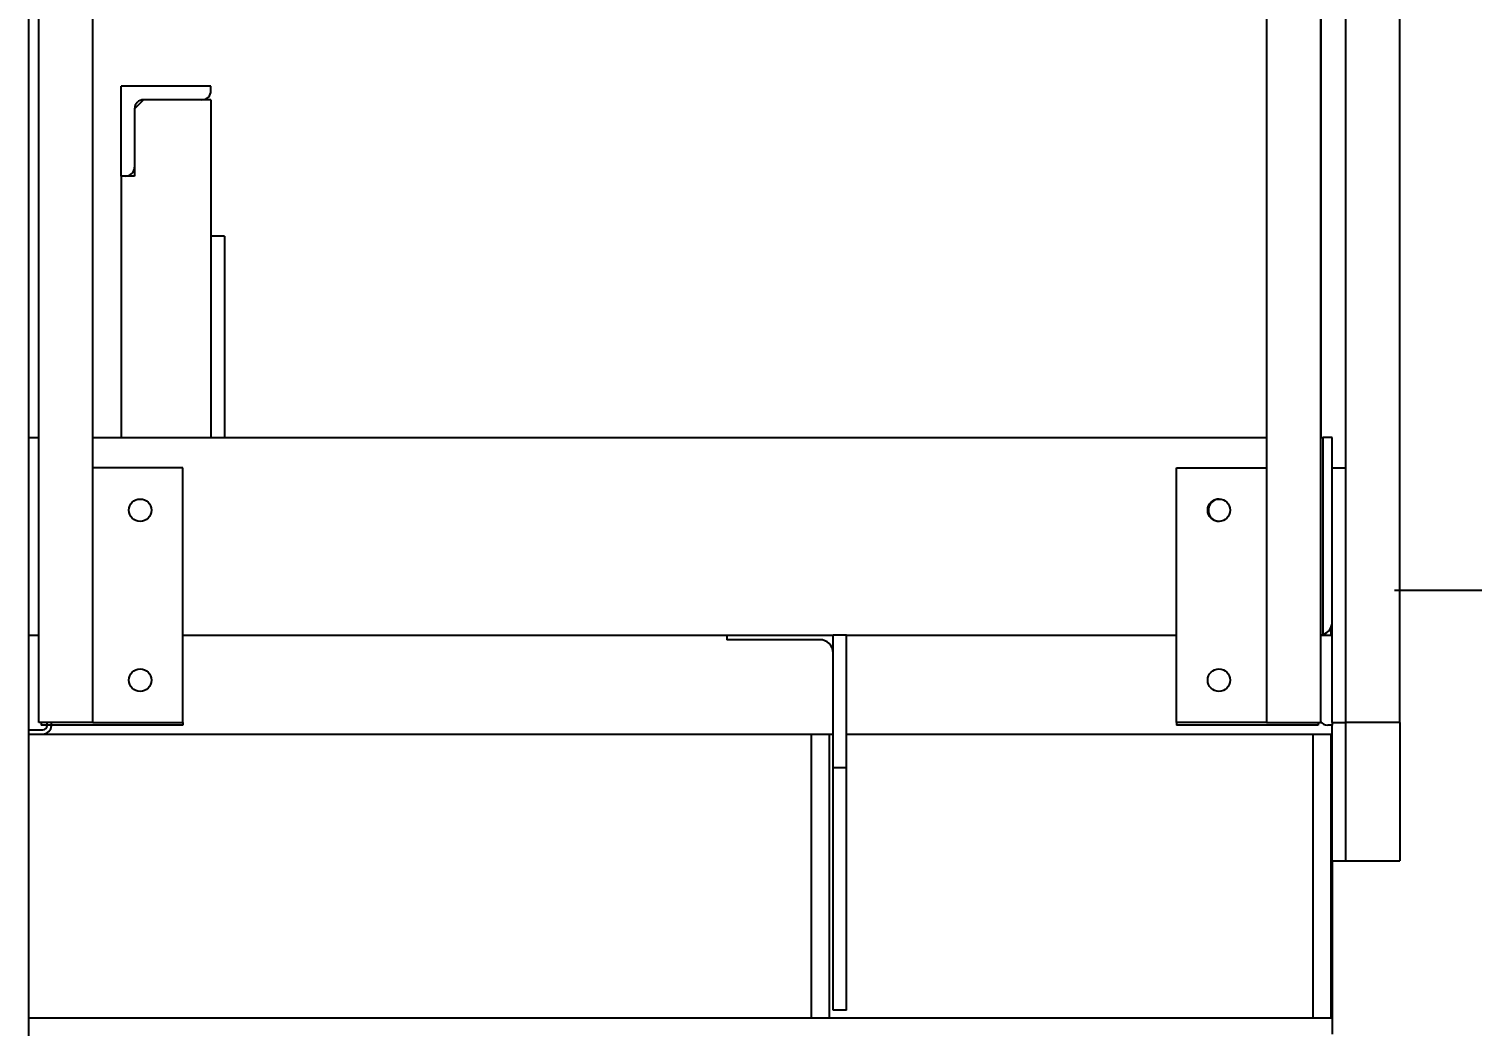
# Model space of a CAD drawing. Header units: millimetres. Extents: x 1293 to 41893, y 1011 to 26911.
# Drawn here: x 17102 to 18121, y 6411 to 7115 of the extents above; entities that cross this region are included whole.
import ezdxf

# ---------------------------------------------------------------- set-up
doc = ezdxf.new("R2010")
doc.units = ezdxf.units.MM
doc.header["$LTSCALE"] = 50
doc.layers.add('CAPA_1', color=7, linetype='Continuous')
doc.layers.add('PASILLOS', color=2, linetype='Continuous')
doc.styles.add('SLDTEXTSTYLE0', font='TXT', dxfattribs={"width": 0.75})
doc.dimstyles.new('SLDDIMSTYLE0', dxfattribs={"dimtxt": 100, "dimasz": 100, "dimexe": 0, "dimexo": 0.0625, "dimgap": 25, "dimtad": 2, "dimdec": 0, "dimrnd": 1e-09, "dimzin": 12, "dimdsep": 46, "dimtxsty": 'SLDTEXTSTYLE0', "dimsah": 1, "dimcen": 0.09, "dimadec": 0, "dimazin": 3, "dimtfac": 1, "dimtdec": 0, "dimtofl": 0, "dimtmove": 0, "dimatfit": 3, "dimfxl": 1, "dimfrac": 2, "dimtolj": 1, "dimtzin": 12, "dimarcsym": 0})

# ---------------------------------------------------------------- blocks, each defined once
blk = doc.blocks.new('_D_2')
at = {"layer": 'CAPA_1', "transparency": 16777216}
for p, q in [((18066.3, 6719), (18755.5, 6719)), ((18705.5, 6719), (18705.5, 4254)), ((17940.8, 4254), (18755.5, 4254))]:
    blk.add_line(p, q, dxfattribs=at)
for points in [[(18705.5, 6719), (18690.1, 6619), (18720.9, 6619)], [(18705.5, 4254), (18720.9, 4354), (18690.1, 4354)]]:
    blk.add_solid(points, dxfattribs=at)
at = {"layer": 'CAPA_1', "transparency": 16777216, "insert": (18576.6, 5338.7), "char_height": 100, "attachment_point": 1, "rotation": 90, "style": 'SLDTEXTSTYLE0'}
blk.add_mtext('2465', dxfattribs=at)

msp = doc.modelspace()

# ---------------------------------------------------------------- linework, layer by layer
at = {"color": 7, "linetype": 'Continuous', "lineweight": 25}
for p, q in [((17166.9128232, 7011.4705175), (17166.9128232, 7074.9705175)), ((17230.4128232, 7074.9705175), (17166.9128232, 7074.9705175)), ((17230.4128232, 7071.7955175), (17230.4128232, 7074.9705175)), ((17176.4378232, 7059.0955175), (17182.7878232, 7065.4455175)), ((17230.4128232, 7065.4455175), (17182.7878232, 7065.4455175)), ((17230.4128232, 7065.4455175), (17230.4128232, 6968.9705175)), ((17176.4378232, 7059.0955175), (17176.4378232, 7011.4705175)), ((17166.9128232, 7011.4705175), (17166.9128232, 6826.9445175)), ((17176.4378232, 7011.4705175), (17166.9128232, 7011.4705175)), ((17239.9378232, 6968.9705175), (17230.4128232, 6968.9705175)), ((17230.4128232, 6968.9705175), (17230.4128232, 6826.9445175)), ((17239.9378232, 6968.9705175), (17239.9378232, 6826.9445175)), ((18021.5728232, 6687.2445175), (18021.5728232, 6693.0885666)), ((17654.5128232, 6416.7105175), (17654.5128232, 6617.3945175)), ((17667.2128232, 6416.7105175), (17667.2128232, 6617.3945175)), ((18008.8728232, 6416.7105175), (18008.8728232, 6617.3945175)), ((18021.5728232, 6416.7105175), (18021.5728232, 6617.3945175)), ((18022.3128232, 6527.7945175), (18022.3128232, 6424.3305175)), ((18022.3128232, 6424.3305175), (18022.3128232, 6416.7105175)), ((18022.3128232, 6416.7105175), (17101.7878232, 6416.7105175)), ((17667.2128232, 6416.7105175), (17654.5128232, 6416.7105175)), ((18021.5728232, 6416.7105175), (18008.8728232, 6416.7105175)), ((18022.3128232, 6416.7105175), (18022.3128232, 6405.5345175))]:
    msp.add_line(p, q, dxfattribs=at)
for centre, start, end in [((17182.7878232, 7059.0955175), 90, 180), ((17224.0628232, 7071.7955175), 270, 0), ((17170.0878232, 7017.8205175), 270, 0)]:
    msp.add_arc(centre, 6.35, start, end, dxfattribs=at)
at = {"layer": 'PASILLOS', "linetype": 'Continuous', "lineweight": 25}
for p, q in [((17101.7878232, 5351.8920804), (17101.7878232, 7813.7229944)), ((17108.8128232, 6625.4945175), (17108.8128232, 7816.4965175)), ((18013.9128232, 7311.1569183), (18013.9128232, 6625.4945175)), ((18014.3878232, 6826.9445175), (18014.3878232, 7310.4945175)), ((18031.8378232, 6805.4945175), (18031.8378232, 7310.4945175)), ((18069.9378232, 6625.4945175), (18069.9378232, 7317.9658074)), ((17146.9128232, 6625.4945175), (17146.9128232, 7231.4445175)), ((17975.8128232, 7231.4445175), (17975.8128232, 6625.4945175)), ((17101.7878232, 6826.9445175), (17108.8128232, 6826.9445175)), ((17146.9128232, 6826.9445175), (17975.8128232, 6826.9445175)), ((18013.9128232, 6826.9445175), (18015.9628232, 6826.9445175)), ((18015.9628232, 6696.7695175), (18015.9628232, 6826.9445175)), ((18022.3128232, 6826.9445175), (18015.9628232, 6826.9445175)), ((18022.3128232, 6696.7695175), (18022.3128232, 6826.9445175)), ((17210.4128232, 6805.4945175), (17146.9128232, 6805.4945175)), ((17210.4128232, 6625.4945175), (17210.4128232, 6805.4945175)), ((17912.3128232, 6805.4945175), (17975.8128232, 6805.4945175)), ((17912.3128232, 6625.4945175), (17912.3128232, 6805.4945175)), ((18022.3128232, 6805.4945175), (18031.8378232, 6805.4945175)), ((18031.8378232, 6625.4945175), (18031.8378232, 6805.4945175)), ((17101.7878232, 6687.2445175), (17108.8128232, 6687.2445175)), ((17210.4128232, 6687.2445175), (17669.7878232, 6687.2445175)), ((17594.7878232, 6687.2445175), (17594.7878232, 6684.0695175)), ((17679.3128232, 6687.2445175), (17669.7878232, 6687.2445175)), ((17669.7878232, 6593.5945175), (17669.7878232, 6687.2445175)), ((17679.3128232, 6593.5945175), (17679.3128232, 6687.2445175)), ((17679.3128232, 6687.2445175), (17912.3128232, 6687.2445175)), ((18013.9128232, 6687.2445175), (18022.3128232, 6687.2445175)), ((18015.9628232, 6687.7892614), (18015.9628232, 6696.7695175)), ((18022.3128232, 6625.4945175), (18022.3128232, 6696.7695175)), ((17660.2628232, 6684.0695175), (17594.7878232, 6684.0695175)), ((17101.7878232, 6620.4425175), (17111.6168232, 6620.4425175)), ((17101.7878232, 6617.3945175), (17111.6168232, 6617.3945175)), ((17114.9088232, 6625.4945175), (17108.8128232, 6625.4945175)), ((17110.4128232, 6625.4945175), (17110.4128232, 6623.7445175)), ((17210.4128232, 6623.7445175), (17110.4128232, 6623.7445175)), ((17111.6168232, 6617.3945175), (17669.7878232, 6617.3945175)), ((17114.6648232, 6623.4905175), (17114.6648232, 6625.4945175)), ((17140.8168232, 6625.4945175), (17114.9088232, 6625.4945175)), ((17117.7128232, 6623.4905175), (17117.7128232, 6625.4945175)), ((17146.9128232, 6625.4945175), (17140.8168232, 6625.4945175)), ((17146.9128232, 6625.4945175), (17210.4128232, 6625.4945175)), ((17210.4128232, 6625.4945175), (17210.4128232, 6623.7445175)), ((17679.3128232, 6617.3945175), (18022.3128232, 6617.3945175)), ((17975.8128232, 6625.4945175), (17912.3128232, 6625.4945175)), ((17912.3128232, 6625.4945175), (17912.3128232, 6623.7445175)), ((18012.3128232, 6623.7445175), (17912.3128232, 6623.7445175)), ((17975.8128232, 6625.4945175), (17981.9088232, 6625.4945175)), ((17981.9088232, 6625.4945175), (18007.8168232, 6625.4945175)), ((18007.8168232, 6625.4945175), (18013.9128232, 6625.4945175)), ((18012.3128232, 6625.4945175), (18012.3128232, 6623.7445175)), ((18022.3128232, 6623.7445175), (18019.1378232, 6623.7445175)), ((18022.3128232, 6625.4945175), (18031.8378232, 6625.4945175)), ((18022.3128232, 6625.4945175), (18022.3128232, 6623.7445175)), ((18022.3128232, 6623.4905175), (18022.3128232, 6623.7445175)), ((18022.3128232, 6617.3945175), (18022.3128232, 6623.4905175)), ((18022.3128232, 6527.7945175), (18022.3128232, 6617.3945175)), ((18037.9338232, 6625.4945175), (18031.8378232, 6625.4945175)), ((18031.8378232, 6527.7945175), (18031.8378232, 6625.4945175)), ((18063.8418232, 6625.4945175), (18037.9338232, 6625.4945175)), ((18069.9378232, 6625.4945175), (18063.8418232, 6625.4945175)), ((18069.9378232, 6625.4945175), (18069.9378232, 6527.7945175)), ((17669.7878232, 6422.3945175), (17669.7878232, 6593.5945175)), ((17679.3128232, 6593.5945175), (17669.7878232, 6593.5945175)), ((17679.3128232, 6422.3945175), (17679.3128232, 6593.5945175)), ((18022.3128232, 6527.7945175), (18031.8378232, 6527.7945175)), ((18031.8378232, 6527.7945175), (18037.9338232, 6527.7945175)), ((18037.9338232, 6527.7945175), (18063.8418232, 6527.7945175)), ((18063.8418232, 6527.7945175), (18069.9378232, 6527.7945175)), ((17679.3128232, 6422.3945175), (17669.7878232, 6422.3945175))]:
    msp.add_line(p, q, dxfattribs=at)
for centre in [(17180.4128232, 6775.4945175), (17942.3128232, 6775.4945175), (17180.4128232, 6655.4945175), (17942.3128232, 6655.4945175)]:
    msp.add_circle(centre, 7.9375, dxfattribs=at)
for centre, radius, start, end in [((17942.7878232, 6775.4945175), 7.9375, 91.7146178284, 180), ((17942.7878232, 6775.4945175), 7.9375, 180, 268.2853821888), ((18012.7878232, 6696.7695175), 9.525, 276.7830514634, 289.4712206345), ((18012.7878232, 6696.7695175), 9.525, 289.4712206345, 0), ((17660.2628232, 6674.5445175), 9.525, 0, 90), ((18019.1378232, 6630.0945175), 6.35, 214.6304323067, 270), ((17111.6168232, 6623.4905175), 3.048, 270, 0), ((17111.6168232, 6623.4905175), 6.096, 270, 0)]:
    msp.add_arc(centre, radius, start, end, dxfattribs=at)

# ---------------------------------------------------------------- dimensions: what is measured, and where the dimension line sits
at = {"layer": 'CAPA_1'}
dim = msp.add_linear_dim(base=(18705.5220747, 4253.9945175), p1=(18002.7878232, 6718.9945175), p2=(17877.3128232, 4253.9945175), angle=90, dimstyle='SLDDIMSTYLE0', dxfattribs=at)
dim.commit()
dim.dimension.update_dxf_attribs({"geometry": '_D_2', "text_midpoint": (18705.5220747, 5486.4945175), "dimtype": 160})

doc.saveas('drawing.dxf')
